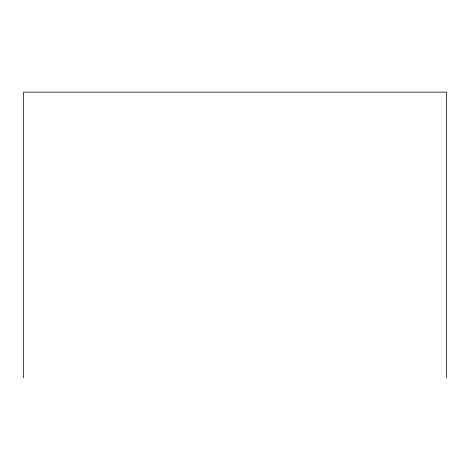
<?xml version="1.0" encoding="UTF-8"?>
<svg xmlns="http://www.w3.org/2000/svg" width="470" height="470" viewBox="0 0 470 470"><rect width="100%" height="100%" fill="white"/><g stroke="black" fill="none" stroke-linecap="round" stroke-linejoin="round"><path stroke-width="0.7" d="M446.5 377.862L446.5 92.138L23.5 92.138L23.5 377.862"/></g></svg>
